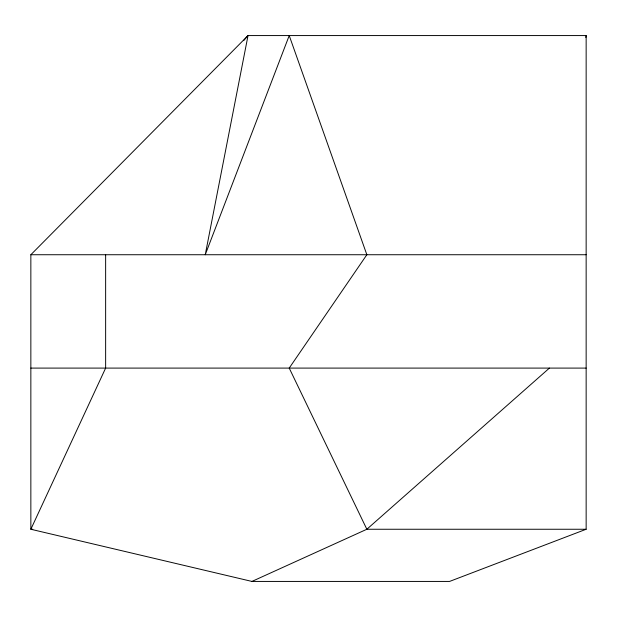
<?xml version="1.0" encoding="UTF-8"?>
<svg xmlns="http://www.w3.org/2000/svg" width="617" height="617" viewBox="0 0 617 617"><rect width="100%" height="100%" fill="white"/><g stroke="black" fill="none" stroke-linecap="round" stroke-linejoin="round"><path stroke-width="0.93" d="M585.834 37.467L586.15 35.57L248.026 35.57L30.85 254.736L30.85 529.255L251.937 581.43L449.577 581.43L586.15 529.255L586.15 35.57M243.622 40.668L248.026 35.57L205.245 254.736L289.219 35.57L366.853 254.736L289.219 368.094L366.853 529.255L586.15 529.255M549.408 368.094L366.853 529.255L251.937 581.43M30.85 254.736L586.15 254.736M30.85 368.094L586.15 368.094M32.77 529.255L30.85 529.255L105.638 368.094L105.638 254.736"/></g></svg>
